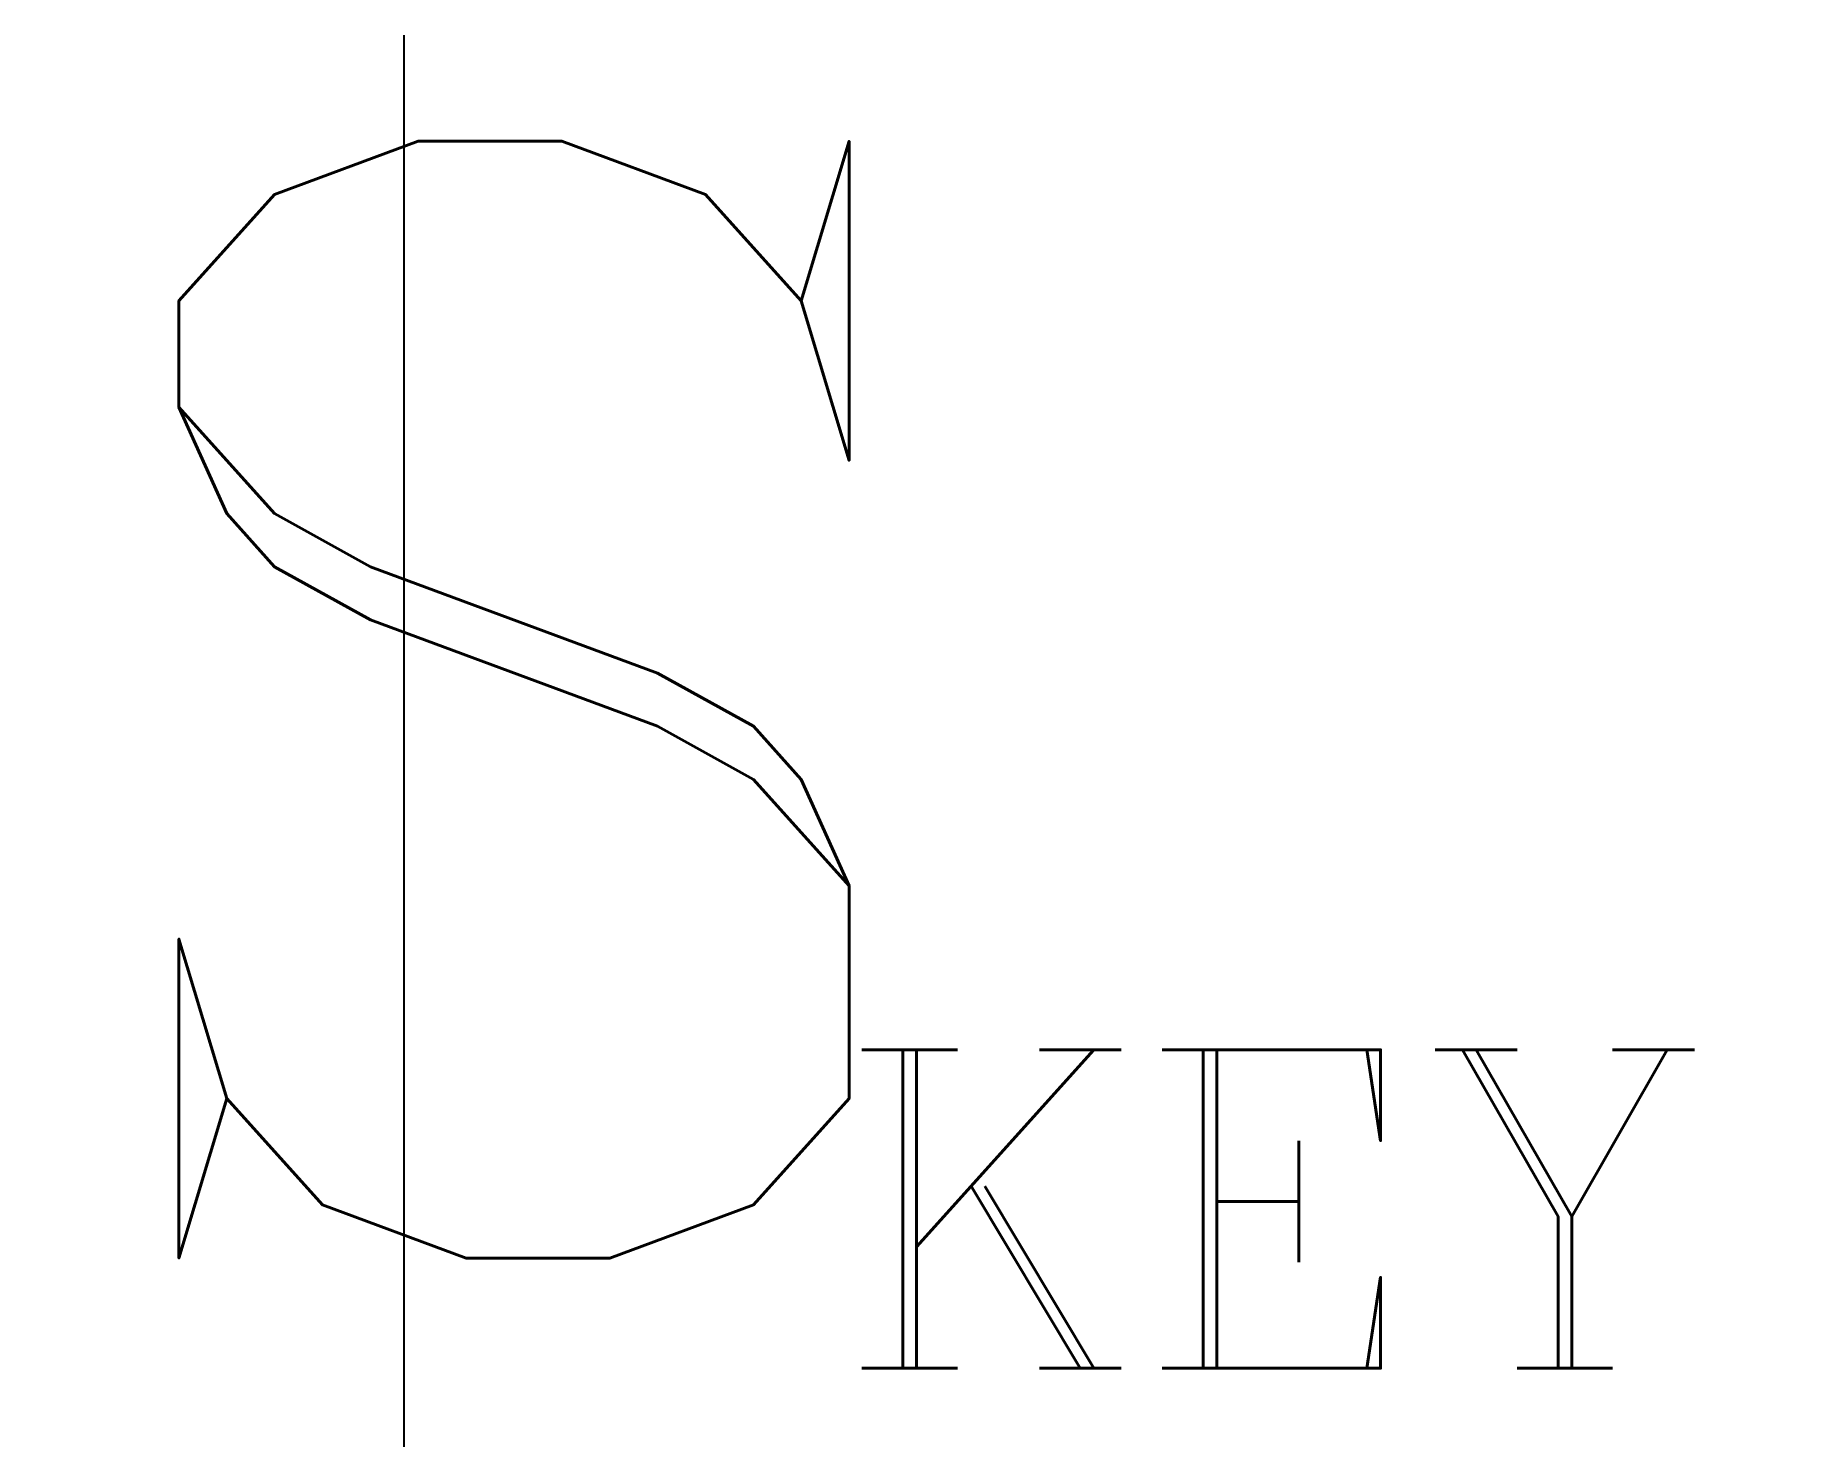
# Model space of a CAD drawing. Header units: inches. Extents: x -17 to 16.2, y 0.9 to 27.5.
import ezdxf

# ---------------------------------------------------------------- set-up
doc = ezdxf.new("R2010")
doc.units = ezdxf.units.IN
doc.header["$LTSCALE"] = 48
doc.header["$MEASUREMENT"] = 0
doc.styles.add('ROMANC', font='COMPLEX.SHX')

msp = doc.modelspace()

# ---------------------------------------------------------------- wipeouts: each hides what was drawn before it
msp.add_wipeout([(-17.038, 0.865), (16.184, 0.865), (16.184, 27.458), (-17.038, 27.458)])

# ---------------------------------------------------------------- next in the draw order: linework, layer by layer
msp.add_line((-10.092, 27.458), (-10.092, 0.865))

# ---------------------------------------------------------------- next in the draw order: texts
at = {"style": 'ROMANC'}
for s, height, p in [('S', 21.044, (-17.038, 4.418)), ('KEY', 6, (-1.979, 2.343))]:
    msp.add_text(s, height=height, dxfattribs=at).set_placement(p)

doc.saveas('drawing.dxf')
